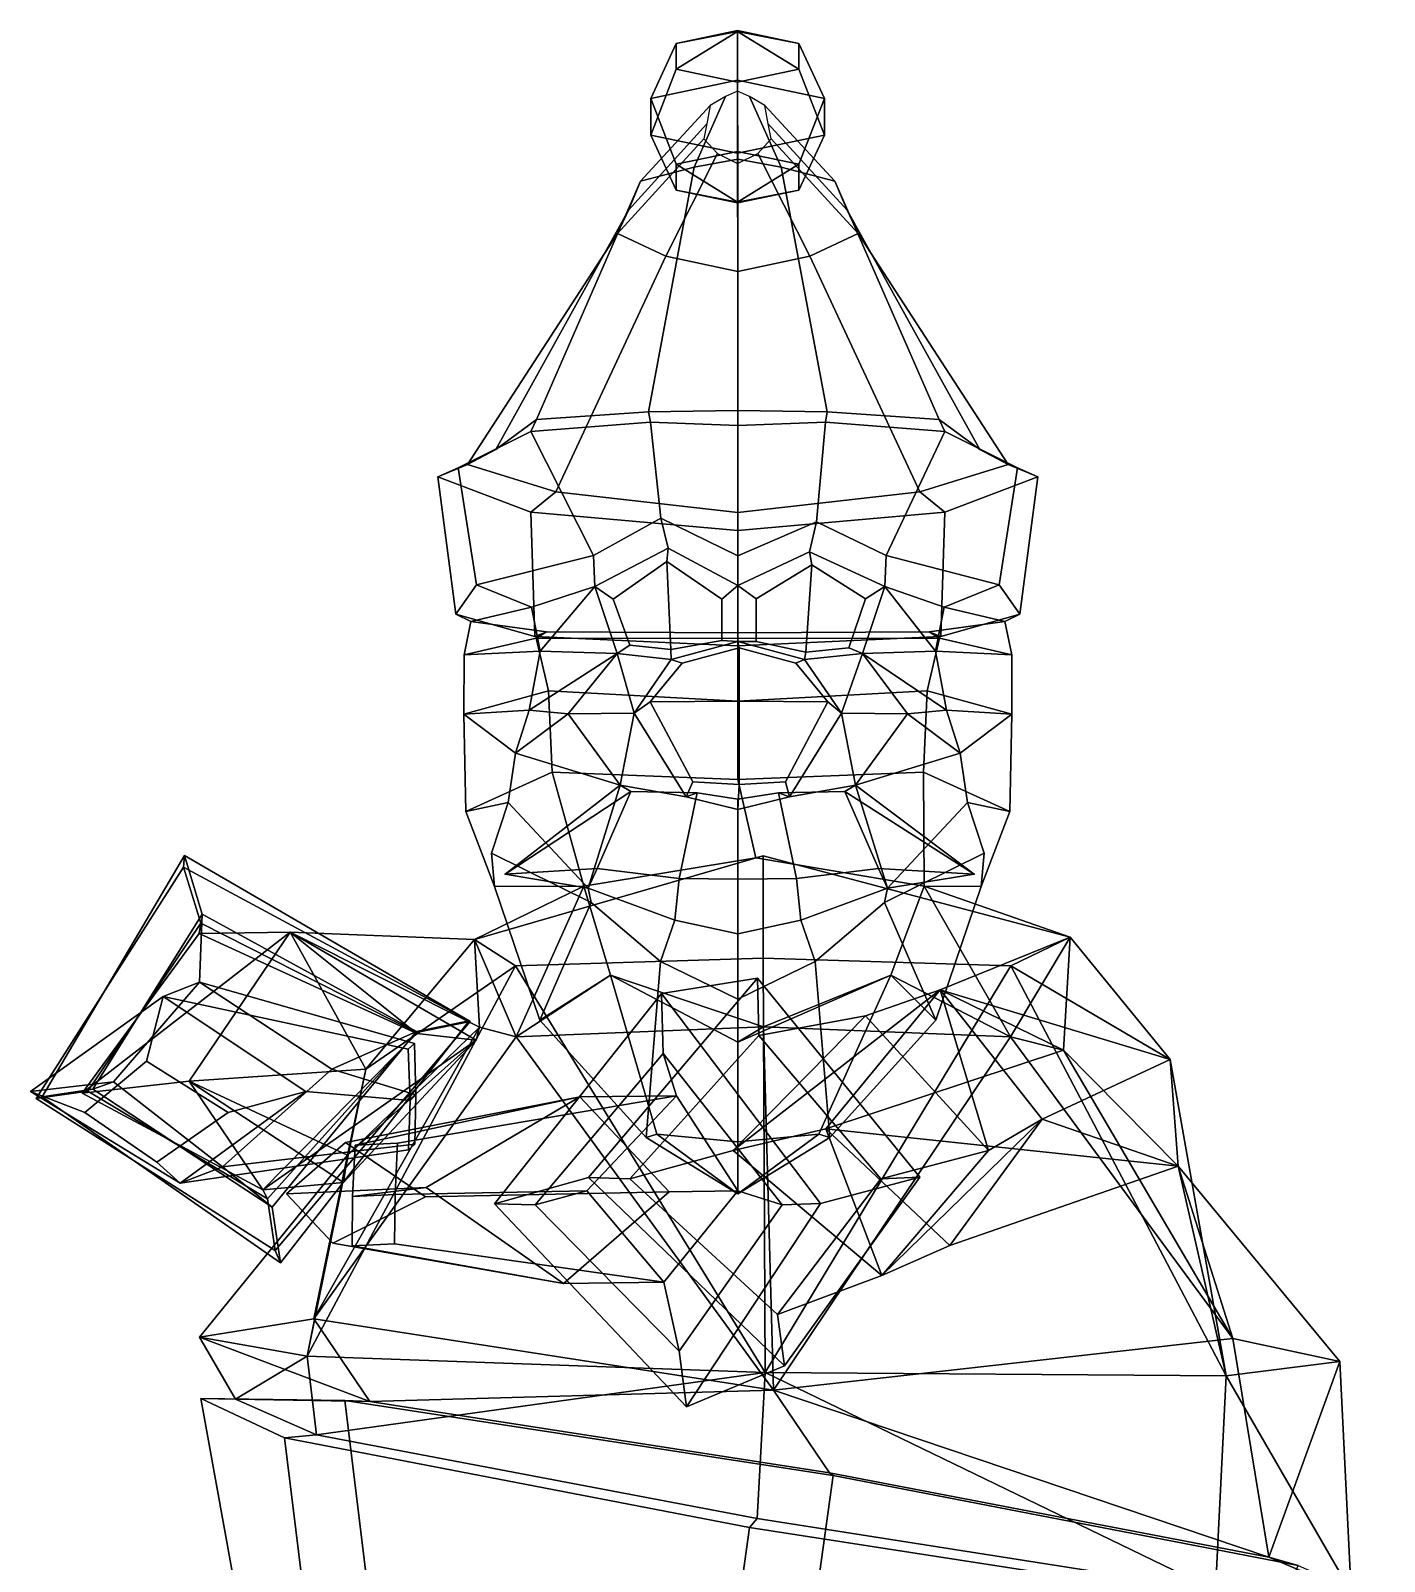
# Model space of a CAD drawing. Extents: x -164 to 136, y -162 to 356.
# Drawn here: x -164.3 to 135.9, y 16.4 to 355.7 of the extents above; entities that cross this region are included whole.
import ezdxf

# ---------------------------------------------------------------- set-up
doc = ezdxf.new("R2010")
doc.units = 0

msp = doc.modelspace()

# ---------------------------------------------------------------- linework, layer by layer
for p in [(-59.083229, 168.673767, 74.285034), (44.92334, 168.673767, 74.285034)]:
    msp.add_point(p)
for points in [[(-21.162395, 352.838165, -32.121567), (-7.553504, 355.697632, -39.016426), (-7.553502, 344.682648, -50.2789), (-26.799402, 340.638794, -40.528164)], [(-7.55351, 344.259827, -11.437147), (-7.553507, 355.522491, -22.927618), (-21.162399, 347.119293, -18.331955)], [(-21.162399, 347.119293, -18.331955), (-7.553507, 355.522491, -22.927618), (-21.162395, 352.838165, -32.121567)], [(-7.553507, 355.522491, -22.927618), (-7.553504, 355.697632, -39.016426), (-21.162395, 352.838165, -32.121567)], [(-7.55351, 344.259827, -11.437147), (6.055414, 347.119293, -18.331951), (-7.553507, 355.522491, -22.927618)], [(-7.553507, 355.522491, -22.927618), (6.055418, 352.838165, -32.121563), (-7.553504, 355.697632, -39.016426)], [(6.055414, 347.119293, -18.331951), (6.055418, 352.838165, -32.121563), (-7.553507, 355.522491, -22.927618)], [(6.055418, 352.838165, -32.121563), (11.69239, 340.638763, -40.52816), (-7.553502, 344.682648, -50.2789), (-7.553504, 355.697632, -39.016426)], [(-26.799406, 332.551025, -21.026634), (-21.162399, 347.119293, -18.331955), (-21.162395, 352.838165, -32.121567), (-26.799402, 340.638794, -40.528164)], [(11.692386, 332.550995, -21.02663), (11.69239, 340.638763, -40.52816), (6.055418, 352.838165, -32.121563), (6.055414, 347.119293, -18.331951)], [(-7.553511, 328.507141, -11.275924), (-7.55351, 344.259827, -11.437147), (-21.162399, 347.119293, -18.331955), (-26.799406, 332.551025, -21.026634)], [(-7.553511, 328.507141, -11.275924), (11.692386, 332.550995, -21.02663), (6.055414, 347.119293, -18.331951), (-7.55351, 344.259827, -11.437147)], [(-21.162394, 326.070465, -43.22279), (-26.799402, 340.638794, -40.528164), (-7.553502, 344.682648, -50.2789), (-7.553502, 328.929932, -50.117649)], [(6.055417, 326.070465, -43.222786), (-7.553502, 328.929932, -50.117649), (-7.553502, 344.682648, -50.2789), (11.69239, 340.638763, -40.52816)], [(-10.258918, 341.106903, -18.958925), (-13.599418, 339.111542, -19.799065), (-29.068531, 322.292664, 32.919582), (-17.138172, 325.396637, 38.046909)], [(-26.799406, 332.551025, -21.026634), (-26.799402, 340.638794, -40.528164), (-21.162394, 326.070465, -43.22279), (-21.162397, 320.351593, -29.433178)], [(-7.563495, 342.271362, -18.46862), (-10.258918, 341.106903, -18.958925), (-17.138172, 325.396637, 38.046909), (-7.511665, 327.208099, 41.039211)], [(-7.563495, 342.271362, -18.46862), (-7.511665, 327.208099, 41.039211), (2.114842, 325.396637, 38.046909), (-4.868073, 341.106903, -18.958925)], [(-4.868073, 341.106903, -18.958925), (2.114842, 325.396637, 38.046909), (14.045201, 322.292664, 32.919586), (-1.527573, 339.111542, -19.799063)], [(11.692386, 332.550995, -21.02663), (6.055414, 320.351593, -29.433172), (6.055417, 326.070465, -43.222786), (11.69239, 340.638763, -40.52816)], [(-13.599418, 339.111542, -19.799065), (-14.349434, 335.001801, -21.529446), (-31.747158, 315.899475, 22.358999), (-29.068531, 322.292664, 32.919582)], [(-1.527573, 339.111542, -19.799063), (14.045201, 322.292664, 32.919586), (16.723825, 315.899475, 22.359003), (-0.777559, 335.001801, -21.529444)], [(-14.349434, 335.001801, -21.529446), (-15.036095, 331.686707, -22.925247), (-34.199516, 310.742462, 13.840384), (-31.747158, 315.899475, 22.358999)], [(-7.553511, 328.507141, -11.275924), (-26.799406, 332.551025, -21.026634), (-21.162397, 320.351593, -29.433178), (-7.553508, 317.492126, -22.53837)], [(-7.553511, 328.507141, -11.275924), (-7.553508, 317.492126, -22.53837), (6.055414, 320.351593, -29.433172), (11.692386, 332.550995, -21.02663)], [(-0.777559, 335.001801, -21.529444), (16.723825, 315.899475, 22.359003), (19.176188, 310.742462, 13.840386), (-0.090897, 331.686707, -22.925243)], [(-15.036095, 331.686707, -22.925247), (-12.03515, 328.446106, -24.289652), (-23.481855, 305.701355, 5.513245), (-34.199516, 310.742462, 13.840384)], [(-0.090897, 331.686707, -22.925243), (19.176188, 310.742462, 13.840386), (8.458519, 305.701355, 5.513247), (-3.091845, 328.446106, -24.289652)], [(-7.483667, 271.490662, 83.687569), (-7.511665, 327.208099, 41.039211), (-17.138172, 325.396637, 38.046909), (-27.271931, 271.159424, 76.259888)], [(-12.03515, 328.446106, -24.289652), (-7.563498, 326.262939, -25.208868), (-7.511668, 302.305206, -0.096683), (-23.481855, 305.701355, 5.513245)], [(-21.162397, 320.351593, -29.433178), (-21.162394, 326.070465, -43.22279), (-7.553514, 317.667236, -38.627125)], [(-7.553514, 317.667236, -38.627125), (-21.162394, 326.070465, -43.22279), (-7.553502, 328.929932, -50.117649)], [(-3.091845, 328.446106, -24.289652), (8.458519, 305.701355, 5.513247), (-7.511668, 302.305206, -0.096683), (-7.563498, 326.262939, -25.208868)], [(-7.553514, 317.667236, -38.627125), (-7.553502, 328.929932, -50.117649), (6.055417, 326.070465, -43.222786)], [(6.055414, 320.351593, -29.433172), (-7.553514, 317.667236, -38.627125), (6.055417, 326.070465, -43.222786)], [(-7.483667, 271.490662, 83.687569), (12.304593, 271.159424, 76.259888), (2.114842, 325.396637, 38.046909), (-7.511665, 327.208099, 41.039211)], [(-52.132236, 269.515991, 63.394642), (-27.271931, 271.159424, 76.259888), (-17.138172, 325.396637, 38.046909), (-29.068531, 322.292664, 32.919582)], [(37.164906, 269.515991, 63.394642), (14.045201, 322.292664, 32.919586), (2.114842, 325.396637, 38.046909), (12.304593, 271.159424, 76.259888)], [(-61.172768, 262.818481, 35.947456), (-52.132236, 269.515991, 63.394642), (-29.068531, 322.292664, 32.919582), (-31.747158, 315.899475, 22.358999)], [(-7.553508, 317.492126, -22.53837), (-21.162397, 320.351593, -29.433178), (-7.553514, 317.667236, -38.627125)], [(-7.553508, 317.492126, -22.53837), (-7.553514, 317.667236, -38.627125), (6.055414, 320.351593, -29.433172)], [(46.205437, 262.818481, 35.947456), (16.723825, 315.899475, 22.359003), (14.045201, 322.292664, 32.919586), (37.164906, 269.515991, 63.394642)], [(-67.442703, 259.504028, 12.979259), (-61.172768, 262.818481, 35.947456), (-31.747158, 315.899475, 22.358999), (-34.199516, 310.742462, 13.840384)], [(52.475376, 259.504028, 12.979259), (19.176188, 310.742462, 13.840386), (16.723825, 315.899475, 22.359003), (46.205437, 262.818481, 35.947456)], [(-47.854794, 253.424927, -7.759724), (-67.442703, 259.504028, 12.979259), (-34.199516, 310.742462, 13.840384), (-23.481855, 305.701355, 5.513245)], [(32.887455, 253.424927, -7.759724), (8.458519, 305.701355, 5.513247), (19.176188, 310.742462, 13.840386), (52.475376, 259.504028, 12.979259)], [(-7.483667, 248.859589, -26.72814), (-47.854794, 253.424927, -7.759724), (-23.481855, 305.701355, 5.513245), (-7.511668, 302.305206, -0.096683)], [(-7.483667, 248.859589, -26.72814), (-7.511668, 302.305206, -0.096683), (8.458519, 305.701355, 5.513247), (32.887455, 253.424927, -7.759724)], [(-7.483667, 268.153778, 87.280724), (-7.483667, 271.490662, 83.687569), (-27.271931, 271.159424, 76.259888), (-26.883266, 268.901947, 81.165222)], [(-7.483667, 268.153778, 87.280724), (11.915929, 268.901947, 81.165222), (12.304593, 271.159424, 76.259888), (-7.483667, 271.490662, 83.687569)], [(-53.374588, 266.836853, 68.006287), (-52.132236, 269.515991, 63.394642), (-61.172768, 262.818481, 35.947456), (-69.471443, 258.762146, 37.357407)], [(-26.883266, 268.901947, 81.165222), (-27.271931, 271.159424, 76.259888), (-52.132236, 269.515991, 63.394642), (-53.374588, 266.836853, 68.006287)], [(-24.52644, 247.625, 85.373238), (-26.883266, 268.901947, 81.165222), (-53.374588, 266.836853, 68.006287), (-39.467175, 239.379211, 74.258797)], [(-7.483667, 239.296051, 89.597252), (-7.483667, 268.153778, 87.280724), (-26.883266, 268.901947, 81.165222), (-24.52644, 247.625, 85.373238)], [(-7.483667, 239.296051, 89.597252), (9.962828, 246.820618, 85.443611), (11.915929, 268.901947, 81.165222), (-7.483667, 268.153778, 87.280724)], [(9.962828, 246.820618, 85.443611), (25.37188, 239.379211, 74.258804), (38.407257, 266.836823, 68.006287), (11.915929, 268.901947, 81.165222)], [(11.915929, 268.901947, 81.165222), (38.407257, 266.836823, 68.006287), (37.164906, 269.515991, 63.394642), (12.304593, 271.159424, 76.259888)], [(38.407257, 266.836823, 68.006287), (54.504112, 258.762146, 37.357407), (46.205437, 262.818481, 35.947456), (37.164906, 269.515991, 63.394642)], [(-39.467175, 239.379211, 74.258797), (-53.374588, 266.836853, 68.006287), (-69.471443, 258.762146, 37.357407), (-65.424377, 232.807312, 55.69875)], [(25.37188, 239.379211, 74.258804), (50.457054, 232.807312, 55.69875), (54.504112, 258.762146, 37.357407), (38.407257, 266.836823, 68.006287)], [(-69.471443, 258.762146, 37.357407), (-61.172768, 262.818481, 35.947456), (-67.442703, 259.504028, 12.979259), (-73.997131, 256.75116, 11.555657)], [(54.504112, 258.762146, 37.357407), (59.029804, 256.75116, 11.555657), (52.475376, 259.504028, 12.979259), (46.205437, 262.818481, 35.947456)], [(-73.997131, 256.75116, 11.555657), (-67.442703, 259.504028, 12.979259), (-47.854794, 253.424927, -7.759724), (-53.383511, 248.973755, -11.193548)], [(-65.424377, 232.807312, 55.69875), (-69.471443, 258.762146, 37.357407), (-73.997131, 256.75116, 11.555657), (-69.997795, 226.36795, 18.396944)], [(59.029804, 256.75116, 11.555657), (38.416176, 248.973755, -11.193548), (32.887455, 253.424927, -7.759724), (52.475376, 259.504028, 12.979259)], [(50.457054, 232.807312, 55.69875), (55.030468, 226.36795, 18.396944), (59.029804, 256.75116, 11.555657), (54.504112, 258.762146, 37.357407)], [(-69.997795, 226.36795, 18.396944), (-73.997131, 256.75116, 11.555657), (-53.383511, 248.973755, -11.193548), (-52.488182, 221.360718, -7.416919)], [(55.030468, 226.36795, 18.396944), (37.520851, 221.360718, -7.416919), (38.416176, 248.973755, -11.193548), (59.029804, 256.75116, 11.555657)], [(-53.383511, 248.973755, -11.193548), (-47.854794, 253.424927, -7.759724), (-7.483667, 248.859589, -26.72814), (-7.483667, 244.860931, -30.947668)], [(38.416176, 248.973755, -11.193548), (-7.483667, 244.860931, -30.947668), (-7.483667, 248.859589, -26.72814), (32.887455, 253.424927, -7.759724)], [(-52.488182, 221.360718, -7.416919), (-53.383511, 248.973755, -11.193548), (-7.483667, 244.860931, -30.947668), (-7.483667, 219.352692, -27.084856)], [(37.520851, 221.360718, -7.416919), (-7.483667, 219.352692, -27.084856), (-7.483667, 244.860931, -30.947668), (38.416176, 248.973755, -11.193548)], [(-24.52644, 247.625, 85.373238), (-39.467175, 239.379211, 74.258797), (-39.174465, 232.445862, 72.758804), (-22.957748, 240.978851, 84.722404)], [(-7.483667, 239.296051, 89.597252), (-24.52644, 247.625, 85.373238), (-22.957748, 240.978851, 84.722404), (-7.483667, 232.687714, 86.87355)], [(-7.483667, 239.296051, 89.597252), (-7.483667, 232.687714, 86.87355), (8.394134, 240.171997, 84.736481), (9.962828, 246.820618, 85.443611)], [(9.962828, 246.820618, 85.443611), (8.394134, 240.171997, 84.736481), (25.079166, 232.445862, 72.758804), (25.37188, 239.379211, 74.258804)], [(-23.216597, 238.006287, 82.259598), (-22.957748, 240.978851, 84.722404), (-39.174465, 232.445862, 72.758804), (-35.153728, 229.637573, 72.444023)], [(-23.216597, 238.006287, 82.259598), (-11.068722, 229.634399, 83.885628), (-7.483667, 232.687714, 86.87355), (-22.957748, 240.978851, 84.722404)], [(-53.258842, 227.869293, 56.119244), (-39.174465, 232.445862, 72.758804), (-39.467175, 239.379211, 74.258797), (-65.424377, 232.807312, 55.69875)], [(-22.31724, 218.513184, 80.430069), (-23.216597, 238.006287, 82.259598), (-35.153728, 229.637573, 72.444023), (-31.406727, 219.447754, 75.337845)], [(-11.068722, 229.634399, 83.885628), (-23.216597, 238.006287, 82.259598), (-22.31724, 218.513184, 80.430069), (-11.068722, 220.517151, 84.729828)], [(8.901007, 237.311157, 82.058548), (8.394134, 240.171997, 84.736481), (-7.483667, 232.687714, 86.87355), (-3.445475, 229.753662, 84.065941)], [(8.901007, 237.311157, 82.058548), (20.820351, 229.75708, 69.940529), (25.079166, 232.445862, 72.758804), (8.394134, 240.171997, 84.736481)], [(38.291508, 227.869293, 56.119244), (50.457054, 232.807312, 55.69875), (25.37188, 239.379211, 74.258804), (25.079166, 232.445862, 72.758804)], [(-3.445475, 229.753662, 84.065941), (-3.445475, 220.249054, 85.108185), (7.583992, 217.900818, 79.799858), (8.901007, 237.311157, 82.058548)], [(7.583992, 217.900818, 79.799858), (17.146317, 218.896851, 73.513138), (20.820351, 229.75708, 69.940529), (8.901007, 237.311157, 82.058548)], [(-65.424377, 232.807312, 55.69875), (-69.997795, 226.36795, 18.396944), (-66.692253, 224.704834, 19.202988), (-53.258842, 227.869293, 56.119244)], [(-51.286091, 218.167664, 56.4459), (-39.174465, 232.445862, 72.758804), (-53.258842, 227.869293, 56.119244)], [(-34.244198, 217.607056, 76.339188), (-39.174465, 232.445862, 72.758804), (-51.286091, 218.167664, 56.4459)], [(-31.406727, 219.447754, 75.337845), (-35.153728, 229.637573, 72.444023), (-39.174465, 232.445862, 72.758804), (-34.244198, 217.607056, 76.339188)], [(-11.068722, 220.517151, 84.729828), (-7.483667, 220.269714, 87.934227), (-7.483667, 232.687714, 86.87355), (-11.068722, 229.634399, 83.885628)], [(-3.445475, 220.249054, 85.108185), (-3.445475, 229.753662, 84.065941), (-7.483667, 232.687714, 86.87355), (-7.483667, 220.269714, 87.934227)], [(17.146317, 218.896851, 73.513138), (20.148901, 217.607056, 76.339188), (25.079166, 232.445862, 72.758804), (20.820351, 229.75708, 69.940529)], [(20.148901, 217.607056, 76.339188), (36.318752, 218.167664, 56.4459), (25.079166, 232.445862, 72.758804)], [(36.318752, 218.167664, 56.4459), (38.291508, 227.869293, 56.119244), (25.079166, 232.445862, 72.758804)], [(50.457054, 232.807312, 55.69875), (38.291508, 227.869293, 56.119244), (51.72493, 224.704834, 19.202988), (55.030468, 226.36795, 18.396944)], [(-53.258842, 227.869293, 56.119244), (-66.692253, 224.704834, 19.202988), (-68.196663, 217.351501, 20.25206), (-51.286091, 218.167664, 56.4459)], [(38.291508, 227.869293, 56.119244), (36.318752, 218.167664, 56.4459), (53.229332, 217.351501, 20.25206), (51.72493, 224.704834, 19.202988)], [(-69.997795, 226.36795, 18.396944), (-52.488182, 221.360718, -7.416919), (-49.902054, 222.409546, -7.110022), (-66.692253, 224.704834, 19.202988)], [(-68.196663, 217.351501, 20.25206), (-66.692253, 224.704834, 19.202988), (-49.902054, 222.409546, -7.110022), (-52.214417, 221.030884, -9.537581)], [(55.030468, 226.36795, 18.396944), (51.72493, 224.704834, 19.202988), (34.934723, 222.409546, -7.110022), (37.520851, 221.360718, -7.416919)], [(53.229332, 217.351501, 20.25206), (37.247078, 221.030884, -9.537581), (34.934723, 222.409546, -7.110022), (51.72493, 224.704834, 19.202988)], [(-68.218445, 204.157593, 22.430992), (-68.196663, 217.351501, 20.25206), (-52.214417, 221.030884, -9.537581), (-49.469639, 209.333832, -11.021311)], [(-52.488182, 221.360718, -7.416919), (-7.483667, 219.352692, -27.084856), (-7.483667, 222.183014, -24.269426), (-49.902054, 222.409546, -7.110022)], [(-52.214417, 221.030884, -9.537581), (-49.902054, 222.409546, -7.110022), (-7.483667, 222.183014, -24.269426), (-7.483666, 220.956726, -24.615221)], [(-49.469639, 209.333832, -11.021311), (-52.214417, 221.030884, -9.537581), (-7.483666, 220.956726, -24.615221), (-7.483664, 207.080505, -23.155905)], [(37.520851, 221.360718, -7.416919), (34.934723, 222.409546, -7.110022), (-7.483667, 222.183014, -24.269426), (-7.483667, 219.352692, -27.084856)], [(37.247078, 221.030884, -9.537581), (-7.483666, 220.956726, -24.615221), (-7.483667, 222.183014, -24.269426), (34.934723, 222.409546, -7.110022)], [(34.502304, 209.333832, -11.021311), (-7.483664, 207.080505, -23.155905), (-7.483666, 220.956726, -24.615221), (37.247078, 221.030884, -9.537581)], [(53.251118, 204.157593, 22.430992), (34.502304, 209.333832, -11.021311), (37.247078, 221.030884, -9.537581), (53.229332, 217.351501, 20.25206)], [(-51.286091, 218.167664, 56.4459), (-68.196663, 217.351501, 20.25206), (-68.218445, 204.157593, 22.430992), (-53.727859, 205.068481, 56.294724)], [(-53.727859, 205.068481, 56.294724), (-34.244198, 217.607056, 76.339188), (-51.286091, 218.167664, 56.4459)], [(-45.073883, 204.25177, 79.515739), (-34.244198, 217.607056, 76.339188), (-53.727859, 205.068481, 56.294724)], [(-45.073883, 204.25177, 79.515739), (-30.442123, 204.40509, 82.550171), (-34.244198, 217.607056, 76.339188)], [(-22.31724, 218.513184, 80.430069), (-31.406727, 219.447754, 75.337845), (-34.244198, 217.607056, 76.339188), (-22.284348, 216.326141, 82.6259)], [(-30.442123, 204.40509, 82.550171), (-22.284348, 216.326141, 82.6259), (-34.244198, 217.607056, 76.339188)], [(-7.225285, 207.066467, 106.456078), (-7.225285, 218.883362, 102.32605), (-19.84816, 215.449097, 98.809532), (-26.924488, 206.884766, 100.006866)], [(-22.31724, 218.513184, 80.430069), (-22.284348, 216.326141, 82.6259), (-7.483667, 220.269714, 87.934227), (-11.068722, 220.517151, 84.729828)], [(-7.225285, 218.883362, 102.32605), (-7.483667, 220.269714, 87.934227), (-22.284348, 216.326141, 82.6259), (-19.84816, 215.449097, 98.809532)], [(-7.225285, 218.883362, 102.32605), (5.397587, 215.449097, 98.809532), (7.317011, 216.326141, 82.6259), (-7.483667, 220.269714, 87.934227)], [(7.583992, 217.900818, 79.799858), (-3.445475, 220.249054, 85.108185), (-7.483667, 220.269714, 87.934227), (7.317011, 216.326141, 82.6259)], [(-7.225285, 207.066467, 106.456078), (12.473916, 206.884766, 100.006866), (5.397587, 215.449097, 98.809532), (-7.225285, 218.883362, 102.32605)], [(7.583992, 217.900818, 79.799858), (7.317011, 216.326141, 82.6259), (20.148901, 217.607056, 76.339188), (17.146317, 218.896851, 73.513138)], [(15.47479, 204.40509, 82.550171), (20.148901, 217.607056, 76.339188), (7.317011, 216.326141, 82.6259)], [(30.106548, 204.25177, 79.515739), (20.148901, 217.607056, 76.339188), (15.47479, 204.40509, 82.550171)], [(38.760529, 205.068481, 56.294724), (36.318752, 218.167664, 56.4459), (20.148901, 217.607056, 76.339188)], [(30.106548, 204.25177, 79.515739), (38.760529, 205.068481, 56.294724), (20.148901, 217.607056, 76.339188)], [(36.318752, 218.167664, 56.4459), (38.760529, 205.068481, 56.294724), (53.251118, 204.157593, 22.430992), (53.229332, 217.351501, 20.25206)], [(-26.924488, 206.884766, 100.006866), (-19.84816, 215.449097, 98.809532), (-22.284348, 216.326141, 82.6259), (-30.442123, 204.40509, 82.550171)], [(12.473916, 206.884766, 100.006866), (15.47479, 204.40509, 82.550171), (7.317011, 216.326141, 82.6259), (5.397587, 215.449097, 98.809532)], [(-67.782089, 182.603333, 23.793678), (-68.218445, 204.157593, 22.430992), (-49.469639, 209.333832, -11.021311), (-48.676922, 191.346161, -8.110464)], [(-48.676922, 191.346161, -8.110464), (-49.469639, 209.333832, -11.021311), (-7.483664, 207.080505, -23.155905), (-7.483664, 189.720459, -18.724745)], [(-7.225285, 188.615295, 100.401199), (-7.225285, 207.066467, 106.456078), (-26.924488, 206.884766, 100.006866), (-17.50016, 189.13678, 95.171173)], [(33.709587, 191.346161, -8.110465), (-7.483664, 189.720459, -18.724745), (-7.483664, 207.080505, -23.155905), (34.502304, 209.333832, -11.021311)], [(-7.225285, 188.615295, 100.401199), (3.04959, 189.13678, 95.171173), (12.473916, 206.884766, 100.006866), (-7.225285, 207.066467, 106.456078)], [(52.814766, 182.603333, 23.793678), (33.709587, 191.346161, -8.110465), (34.502304, 209.333832, -11.021311), (53.251118, 204.157593, 22.430992)], [(-53.727859, 205.068481, 56.294724), (-68.218445, 204.157593, 22.430992), (-56.793934, 195.545105, 55.737946)], [(-58.399677, 184.615234, 55.916649), (-56.793934, 195.545105, 55.737946), (-68.218445, 204.157593, 22.430992), (-67.782089, 182.603333, 23.793678)], [(-56.793934, 195.545105, 55.737946), (-45.073883, 204.25177, 79.515739), (-53.727859, 205.068481, 56.294724)], [(-33.577263, 188.438416, 76.398308), (-45.073883, 204.25177, 79.515739), (-56.793934, 195.545105, 55.737946)], [(-33.577263, 188.438416, 76.398308), (-30.442123, 204.40509, 82.550171), (-45.073883, 204.25177, 79.515739)], [(-18.950129, 185.818054, 82.301445), (-30.442123, 204.40509, 82.550171), (-33.577263, 188.438416, 76.398308)], [(-17.50016, 189.13678, 95.171173), (-26.924488, 206.884766, 100.006866), (-30.442123, 204.40509, 82.550171), (-18.950129, 185.818054, 82.301445)], [(3.04959, 189.13678, 95.171173), (3.982793, 185.818054, 82.301445), (15.47479, 204.40509, 82.550171), (12.473916, 206.884766, 100.006866)], [(3.982793, 185.818054, 82.301445), (18.609928, 188.438416, 76.398308), (15.47479, 204.40509, 82.550171)], [(18.609928, 188.438416, 76.398308), (30.106548, 204.25177, 79.515739), (15.47479, 204.40509, 82.550171)], [(18.609928, 188.438416, 76.398308), (41.826603, 195.545105, 55.737946), (30.106548, 204.25177, 79.515739)], [(41.826603, 195.545105, 55.737946), (38.760529, 205.068481, 56.294724), (30.106548, 204.25177, 79.515739)], [(38.760529, 205.068481, 56.294724), (41.826603, 195.545105, 55.737946), (53.251118, 204.157593, 22.430992)], [(43.432346, 184.615234, 55.916649), (52.814766, 182.603333, 23.793678), (53.251118, 204.157593, 22.430992), (41.826603, 195.545105, 55.737946)], [(-58.399677, 184.615234, 55.916649), (-40.685272, 165.612457, 82.707657), (-33.577263, 188.438416, 76.398308), (-56.793934, 195.545105, 55.737946)], [(43.432346, 184.615234, 55.916649), (41.826603, 195.545105, 55.737946), (18.609928, 188.438416, 76.398308), (25.717936, 165.612457, 82.707657)], [(-61.453552, 165.991669, 27.902792), (-67.782089, 182.603333, 23.793678), (-48.676922, 191.346161, -8.110464), (-41.644539, 166.07666, 22.64661)], [(-41.644539, 166.07666, 22.64661), (-48.676922, 191.346161, -8.110464), (-7.483664, 189.720459, -18.724745), (-3.473396, 172.290253, 1.651335)], [(33.839527, 166.07666, 22.646608), (-3.473396, 172.290253, 1.651335), (-7.483664, 189.720459, -18.724745), (33.709587, 191.346161, -8.110465)], [(46.486217, 165.991669, 27.90279), (33.839527, 166.07666, 22.646608), (33.709587, 191.346161, -8.110465), (52.814766, 182.603333, 23.793678)], [(-31.211073, 187.017761, 90.398529), (-33.577263, 188.438416, 76.398308), (-59.083229, 168.673767, 74.285034)], [(-59.083229, 168.673767, 74.285034), (-33.577263, 188.438416, 76.398308), (-40.685272, 165.612457, 82.707657)], [(-38.688274, 169.969055, 92.792542), (-31.211073, 187.017761, 90.398529), (-59.083229, 168.673767, 74.285034)], [(-16.513702, 186.755493, 90.51564), (-31.211073, 187.017761, 90.398529), (-38.688274, 169.969055, 92.792542), (-20.474655, 167.77774, 101.460106)], [(-31.211073, 187.017761, 90.398529), (-16.513702, 186.755493, 90.51564), (-18.950129, 185.818054, 82.301445), (-33.577263, 188.438416, 76.398308)], [(-20.474655, 167.77774, 101.460106), (-7.483667, 167.57428, 102.143814), (-7.483667, 185.341492, 93.264206), (-16.513702, 186.755493, 90.51564)], [(-7.225285, 188.615295, 100.401199), (-17.50016, 189.13678, 95.171173), (-18.950129, 185.818054, 82.301445), (-7.483667, 183.030701, 88.220932)], [(-7.483667, 185.341492, 93.264206), (-7.483667, 183.030701, 88.220932), (-18.950129, 185.818054, 82.301445), (-16.513702, 186.755493, 90.51564)], [(-7.225285, 188.615295, 100.401199), (-7.483667, 183.030701, 88.220932), (3.982793, 185.818054, 82.301445), (3.04959, 189.13678, 95.171173)], [(5.507319, 167.77774, 101.460106), (1.546368, 186.755493, 90.51564), (-7.483667, 185.341492, 93.264206), (-7.483667, 167.57428, 102.143814)], [(-7.483667, 185.341492, 93.264206), (1.546368, 186.755493, 90.51564), (3.982793, 185.818054, 82.301445), (-7.483667, 183.030701, 88.220932)], [(16.243738, 187.017761, 90.398529), (18.609928, 188.438416, 76.398308), (3.982793, 185.818054, 82.301445), (1.546368, 186.755493, 90.51564)], [(1.546368, 186.755493, 90.51564), (5.507319, 167.77774, 101.460106), (23.72094, 169.969055, 92.792542), (16.243738, 187.017761, 90.398529)], [(16.243738, 187.017761, 90.398529), (44.92334, 168.673767, 74.285034), (18.609928, 188.438416, 76.398308)], [(23.72094, 169.969055, 92.792542), (44.92334, 168.673767, 74.285034), (16.243738, 187.017761, 90.398529)], [(44.92334, 168.673767, 74.285034), (25.717936, 165.612457, 82.707657), (18.609928, 188.438416, 76.398308)], [(-61.453552, 165.991669, 27.902792), (-62.122902, 173.357147, 59.086929), (-58.399677, 184.615234, 55.916649), (-67.782089, 182.603333, 23.793678)], [(-58.399677, 184.615234, 55.916649), (-62.122902, 173.357147, 59.086929), (-40.002102, 162.390717, 73.696472), (-40.685272, 165.612457, 82.707657)], [(43.432346, 184.615234, 55.916649), (25.717936, 165.612457, 82.707657), (25.034765, 162.390717, 73.696472), (47.155575, 173.357147, 59.086929)], [(46.486217, 165.991669, 27.90279), (52.814766, 182.603333, 23.793678), (43.432346, 184.615234, 55.916649), (47.155575, 173.357147, 59.086929)], [(-40.002102, 162.390717, 73.696472), (-62.122902, 173.357147, 59.086929), (-61.453552, 165.991669, 27.902792), (-51.375484, 136.344208, 43.897217)], [(25.034765, 162.390717, 73.696472), (36.40815, 136.344208, 43.897217), (46.486217, 165.991669, 27.90279), (47.155575, 173.357147, 59.086929)], [(-161.772186, 119.362885, 212.716599), (-130.177567, 172.858643, 210.634598), (-130.406006, 170.25061, 178.345139), (-163.084961, 118.946808, 179.624008)], [(-163.084961, 118.946808, 179.624008), (-130.406006, 170.25061, 178.345139), (-126.591774, 157.821472, 178.446564), (-151.648041, 120.637329, 179.397842)], [(-161.772186, 119.362885, 212.716599), (-150.511993, 121.06781, 212.493347), (-126.264893, 159.82135, 210.742569), (-130.177567, 172.858643, 210.634598)], [(-66.843651, 136.057922, 177.681305), (-130.406006, 170.25061, 178.345139), (-130.177567, 172.858643, 210.634598), (-67.078033, 136.198914, 210.805115)], [(-66.843651, 136.057922, 177.681305), (-78.737961, 133.600281, 177.926086), (-126.591774, 157.821472, 178.446564), (-130.406006, 170.25061, 178.345139)], [(-67.078033, 136.198914, 210.805115), (-130.177567, 172.858643, 210.634598), (-126.264893, 159.82135, 210.742569), (-78.774002, 133.822357, 211.045258)], [(-1.853932, 172.781433, 3.208788), (-1.857344, 150.107605, -47.825951), (-56.752666, 148.395569, -38.75956), (-65.886803, 154.25528, -3.737891)], [(-1.853932, 172.781433, 3.208788), (-65.886803, 154.25528, -3.737891), (-41.644539, 166.07666, 22.64661), (-3.473396, 172.290253, 1.651335)], [(-40.685272, 165.612457, 82.707657), (-38.688274, 169.969055, 92.792542), (-59.083229, 168.673767, 74.285034)], [(-20.474655, 167.77774, 101.460106), (-38.688274, 169.969055, 92.792542), (-40.685272, 165.612457, 82.707657), (-21.476282, 158.478699, 91.554482)], [(-3.473396, 172.290253, 1.651335), (33.839527, 166.07666, 22.646608), (66.230278, 154.730652, -4.74155), (-1.853932, 172.781433, 3.208788)], [(-1.853932, 172.781433, 3.208788), (66.230278, 154.730652, -4.74155), (53.064346, 148.395569, -38.759563), (-1.857344, 150.107605, -47.825951)], [(5.507319, 167.77774, 101.460106), (6.508946, 158.478699, 91.554482), (25.717936, 165.612457, 82.707657), (23.72094, 169.969055, 92.792542)], [(25.717936, 165.612457, 82.707657), (44.92334, 168.673767, 74.285034), (23.72094, 169.969055, 92.792542)], [(-7.483667, 167.57428, 102.143814), (-20.474655, 167.77774, 101.460106), (-21.476282, 158.478699, 91.554482), (-7.483667, 155.511902, 97.025848)], [(-7.483667, 167.57428, 102.143814), (-7.483667, 155.511902, 97.025848), (6.508946, 158.478699, 91.554482), (5.507319, 167.77774, 101.460106)], [(-65.886803, 154.25528, -3.737891), (-56.614574, 132.626465, 56.843227), (-41.644539, 166.07666, 22.64661)], [(-51.375484, 136.344208, 43.897217), (-61.453552, 165.991669, 27.902792), (-41.644539, 166.07666, 22.64661), (-35.747173, 146.281219, 47.370056)], [(-56.614574, 132.626465, 56.843227), (-35.747173, 146.281219, 47.370056), (-41.644539, 166.07666, 22.64661)], [(-24.658577, 149.327209, 93.602333), (-21.476282, 158.478699, 91.554482), (-40.685272, 165.612457, 82.707657), (-40.002102, 162.390717, 73.696472)], [(9.691239, 149.327209, 93.602333), (25.034765, 162.390717, 73.696472), (25.717936, 165.612457, 82.707657), (6.508946, 158.478699, 91.554482)], [(36.40815, 136.344208, 43.897217), (26.440285, 146.281219, 47.370056), (33.839527, 166.07666, 22.646608), (46.486217, 165.991669, 27.90279)], [(52.935226, 132.626465, 56.843224), (33.839527, 166.07666, 22.646608), (26.440285, 146.281219, 47.370056)], [(66.230278, 154.730652, -4.74155), (33.839527, 166.07666, 22.646608), (52.935226, 132.626465, 56.843224)], [(-145.915741, 122.652405, 208.14679), (-126.820854, 144.772888, 209.567627), (-126.264893, 159.82135, 210.742569), (-150.511993, 121.06781, 212.493347)], [(-97.523674, 125.500946, 211.254227), (-78.774002, 133.822357, 211.045258), (-126.264893, 159.82135, 210.742569), (-126.820854, 144.772888, 209.567627)], [(-27.843702, 110.342682, 75.649132), (-24.658577, 149.327209, 93.602333), (-40.002102, 162.390717, 73.696472), (-51.375484, 136.344208, 43.897217)], [(12.876367, 110.342682, 75.649132), (36.40815, 136.344208, 43.897217), (25.034765, 162.390717, 73.696472), (9.691239, 149.327209, 93.602333)], [(-151.648041, 120.637329, 179.397842), (-126.591774, 157.821472, 178.446564), (-126.957047, 155.586853, 142.361664), (-152.886978, 120.167786, 143.304428)], [(-126.957047, 155.586853, 142.361664), (-126.591774, 157.821472, 178.446564), (-78.737961, 133.600281, 177.926086), (-78.698631, 133.358032, 141.80687)], [(-7.483667, 140.98172, 99.968544), (-7.483667, 155.511902, 97.025848), (-21.476282, 158.478699, 91.554482), (-24.658577, 149.327209, 93.602333)], [(-7.483667, 140.98172, 99.968544), (9.691239, 149.327209, 93.602333), (6.508946, 158.478699, 91.554482), (-7.483667, 155.511902, 97.025848)], [(-152.886978, 120.167786, 143.304428), (-126.957047, 155.586853, 142.361664), (-106.769379, 155.871063, 92.181808)], [(-152.886978, 120.167786, 143.304428), (-106.769379, 155.871063, 92.181808), (-129.120316, 122.815918, 95.449982)], [(-89.993874, 125.494995, -25.05562), (-129.120316, 122.815918, 95.449982), (-106.769379, 155.871063, 92.181808)], [(-78.698631, 133.358032, 141.80687), (-106.769379, 155.871063, 92.181808), (-126.957047, 155.586853, 142.361664)], [(-64.73571, 134.759888, 35.926109), (-65.886803, 154.25528, -3.737891), (-106.769379, 155.871063, 92.181808)], [(-64.73571, 134.759888, 35.926109), (-106.769379, 155.871063, 92.181808), (-65.525597, 131.886108, 94.058426)], [(-89.993874, 125.494995, -25.05562), (-106.769379, 155.871063, 92.181808), (-65.886803, 154.25528, -3.737891)], [(-78.698631, 133.358032, 141.80687), (-65.525597, 131.886108, 94.058426), (-106.769379, 155.871063, 92.181808)], [(-89.993874, 125.494995, -25.05562), (-65.886803, 154.25528, -3.737891), (-56.752666, 148.395569, -38.75956)], [(-64.73571, 134.759888, 35.926109), (-56.614574, 132.626465, 56.843227), (-65.886803, 154.25528, -3.737891)], [(64.72467, 129.711853, 23.921301), (37.404606, 143.071686, 83.886513), (66.230278, 154.730652, -4.74155)], [(88.385399, 127.587738, -20.311438), (66.230278, 154.730652, -4.74155), (37.404606, 143.071686, 83.886513)], [(64.72467, 129.711853, 23.921301), (66.230278, 154.730652, -4.74155), (52.935226, 132.626465, 56.843224)], [(88.385399, 127.587738, -20.311438), (53.064346, 148.395569, -38.759563), (66.230278, 154.730652, -4.74155)], [(-1.420823, 58.204788, -104.718155), (-56.752666, 148.395569, -38.75956), (-1.857344, 150.107605, -47.825951)], [(-7.483667, 97.825516, 78.891068), (-7.483667, 140.98172, 99.968544), (-24.658577, 149.327209, 93.602333), (-27.843702, 110.342682, 75.649132)], [(-7.483667, 97.825516, 78.891068), (12.876367, 110.342682, 75.649132), (9.691239, 149.327209, 93.602333), (-7.483667, 140.98172, 99.968544)], [(-1.420823, 58.204788, -104.718155), (-1.857344, 150.107605, -47.825951), (53.064346, 148.395569, -38.759563)], [(-102.97039, 61.878891, -69.244354), (-56.752666, 148.395569, -38.75956), (-1.420823, 58.204788, -104.718155)], [(-102.97039, 61.878891, -69.244354), (-89.993874, 125.494995, -25.05562), (-56.752666, 148.395569, -38.75956)], [(-1.823221, 134.872314, 64.064369), (-35.747173, 146.281219, 47.370056), (-56.614574, 132.626465, 56.843227)], [(-27.843702, 110.342682, 75.649132), (-51.375484, 136.344208, 43.897217), (-35.747173, 146.281219, 47.370056), (-25.424757, 111.034973, 59.742447)], [(-25.424757, 111.034973, 59.742447), (-35.747173, 146.281219, 47.370056), (-7.483667, 131.4375, 33.799297), (-7.483667, 109.400818, 55.446373)], [(-7.483667, 131.4375, 33.799297), (-35.747173, 146.281219, 47.370056), (-1.823221, 134.872314, 64.064369)], [(10.457421, 111.034973, 59.742447), (-7.483667, 109.400818, 55.446373), (-7.483667, 131.4375, 33.799297), (26.440285, 146.281219, 47.370056)], [(-7.483667, 131.4375, 33.799297), (-1.823221, 134.872314, 64.064369), (26.440285, 146.281219, 47.370056)], [(-1.823221, 134.872314, 64.064369), (52.935226, 132.626465, 56.843224), (26.440285, 146.281219, 47.370056)], [(100.773407, 57.526855, -71.531898), (-1.420823, 58.204788, -104.718155), (53.064346, 148.395569, -38.759563)], [(12.876367, 110.342682, 75.649132), (10.457421, 111.034973, 59.742447), (26.440285, 146.281219, 47.370056), (36.40815, 136.344208, 43.897217)], [(100.773407, 57.526855, -71.531898), (53.064346, 148.395569, -38.759563), (88.385399, 127.587738, -20.311438)], [(-164.306442, 120.560913, 243.143799), (-134.932541, 141.599121, 246.889771), (-126.820854, 144.772888, 209.567627), (-145.915741, 122.652405, 208.14679)], [(-80.596436, 129.928345, 267.430176), (-79.200333, 131.175476, 254.62558), (-126.820854, 144.772888, 209.567627), (-134.932541, 141.599121, 246.889771)], [(-78.891411, 119.81662, 254.392929), (-97.523674, 125.500946, 211.254227), (-126.820854, 144.772888, 209.567627), (-79.200333, 131.175476, 254.62558)], [(-40.616005, 101.474182, 121.072945), (-61.460178, 95.664551, 146.153427), (-24.389767, 142.274414, 188.329529), (-3.115088, 145.627441, 164.130173)], [(-40.616005, 101.474182, 121.072945), (-3.115088, 145.627441, 164.130173), (-2.845815, 132.910706, 161.436707), (-31.44828, 101.145111, 129.036545)], [(10.864051, 95.693146, 209.58284), (32.889893, 101.50322, 185.538712), (-3.115088, 145.627441, 164.130173), (-24.389767, 142.274414, 188.329529)], [(-8.538651, 107.432526, 101.82856), (37.404606, 143.071686, 83.886513), (12.039234, 112.263123, 57.657497)], [(-8.538651, 107.432526, 101.82856), (20.839102, 137.335205, 134.479431), (37.404606, 143.071686, 83.886513)], [(32.889893, 101.50322, 185.538712), (24.238001, 101.167114, 177.874237), (-2.845815, 132.910706, 161.436707), (-3.115088, 145.627441, 164.130173)], [(64.72467, 129.711853, 23.921301), (12.039234, 112.263123, 57.657497), (37.404606, 143.071686, 83.886513)], [(48.123928, 107.454926, 151.522476), (37.404606, 143.071686, 83.886513), (20.839102, 137.335205, 134.479431)], [(88.385399, 127.587738, -20.311438), (37.404606, 143.071686, 83.886513), (60.019604, 114.42984, 100.363174)], [(48.123928, 107.454926, 151.522476), (60.019604, 114.42984, 100.363174), (37.404606, 143.071686, 83.886513)], [(-152.298233, 115.845825, 301.770874), (-138.600479, 127.233429, 314.350616), (-134.932541, 141.599121, 246.889771), (-164.306442, 120.560913, 243.143799)], [(-120.469193, 115.845825, 316.318176), (-103.313934, 120.560913, 264.506653), (-134.932541, 141.599121, 246.889771), (-138.600479, 127.233429, 314.350616)], [(-80.165771, 118.567719, 267.229065), (-80.596436, 129.928345, 267.430176), (-134.932541, 141.599121, 246.889771), (-103.313934, 120.560913, 264.506653)], [(-61.460178, 95.664551, 146.153427), (-52.455048, 95.379883, 153.984634), (-24.043798, 128.950684, 185.563507), (-24.389767, 142.274414, 188.329529)], [(10.864051, 95.693146, 209.58284), (-24.389767, 142.274414, 188.329529), (-24.043798, 128.950684, 185.563507), (2.336031, 95.40155, 202.037231)], [(-110.061005, 85.319427, 179.139725), (-111.76178, 96.754227, 179.014297), (-78.737961, 133.600281, 177.926086), (-66.843651, 136.057922, 177.681305)], [(-108.922195, 82.525955, 213.177277), (-67.078033, 136.198914, 210.805115), (-78.774002, 133.822357, 211.045258), (-110.774666, 94.874084, 213.042114)], [(-110.061005, 85.319427, 179.139725), (-66.843651, 136.057922, 177.681305), (-67.078033, 136.198914, 210.805115), (-108.922195, 82.525955, 213.177277)], [(20.839102, 137.335205, 134.479431), (-8.538651, 107.432526, 101.82856), (-31.44828, 101.145111, 129.036545), (-2.845815, 132.910706, 161.436707)], [(24.238001, 101.167114, 177.874237), (48.123928, 107.454926, 151.522476), (20.839102, 137.335205, 134.479431), (-2.845815, 132.910706, 161.436707)], [(-121.764961, 103.793274, 209.642319), (-110.774666, 94.874084, 213.042114), (-78.774002, 133.822357, 211.045258), (-97.523674, 125.500946, 211.254227)], [(-78.698631, 133.358032, 141.80687), (-78.737961, 133.600281, 177.926086), (-111.76178, 96.754227, 179.014297), (-112.809921, 98.750549, 142.883942)], [(-112.809921, 98.750549, 142.883942), (-65.525597, 131.886108, 94.058426), (-78.698631, 133.358032, 141.80687)], [(-101.497673, 70.117554, 84.915512), (-64.73571, 134.759888, 35.926109), (-94.019775, 106.389465, 12.432435)], [(-101.497673, 70.117554, 84.915512), (-56.614574, 132.626465, 56.843227), (-64.73571, 134.759888, 35.926109)], [(0.404866, 54.294022, 113.689606), (-56.614574, 132.626465, 56.843227), (-101.497673, 70.117554, 84.915512)], [(-94.019775, 106.389465, 12.432435), (-64.73571, 134.759888, 35.926109), (-65.525597, 131.886108, 94.058426)], [(0.404866, 54.294022, 113.689606), (-1.823221, 134.872314, 64.064369), (-56.614574, 132.626465, 56.843227)], [(0.404866, 54.294022, 113.689606), (52.935226, 132.626465, 56.843224), (-1.823221, 134.872314, 64.064369)], [(0.404866, 54.294022, 113.689606), (102.246132, 65.765533, 82.627968), (52.935226, 132.626465, 56.843224)], [(102.246132, 65.765533, 82.627968), (64.72467, 129.711853, 23.921301), (52.935226, 132.626465, 56.843224)], [(-112.809921, 98.750549, 142.883942), (-94.924568, 100.363037, 97.244751), (-65.525597, 131.886108, 94.058426)], [(-94.924568, 100.363037, 97.244751), (-94.019775, 106.389465, 12.432435), (-65.525597, 131.886108, 94.058426)], [(-80.165771, 118.567719, 267.229065), (-78.891411, 119.81662, 254.392929), (-79.200333, 131.175476, 254.62558), (-80.596436, 129.928345, 267.430176)], [(-40.994934, 98.54599, 165.67627), (-21.113699, 119.58197, 185.782761), (-24.043798, 128.950684, 185.563507), (-52.455048, 95.379883, 153.984634)], [(-7.460538, 98.54599, 201.167175), (2.336031, 95.40155, 202.037231), (-24.043798, 128.950684, 185.563507), (-21.113699, 119.58197, 185.782761)], [(90.179512, 103.97876, 7.385157), (12.039234, 112.263123, 57.657497), (64.72467, 129.711853, 23.921301)], [(102.246132, 65.765533, 82.627968), (90.179512, 103.97876, 7.385157), (64.72467, 129.711853, 23.921301)], [(-136.30629, 104.839386, 314.825195), (-120.469193, 115.845825, 316.318176), (-138.600479, 127.233429, 314.350616), (-152.298233, 115.845825, 301.770874)], [(90.179512, 103.97876, 7.385157), (88.385399, 127.587738, -20.311438), (60.019604, 114.42984, 100.363174)], [(100.773407, 57.526855, -71.531898), (88.385399, 127.587738, -20.311438), (90.179512, 103.97876, 7.385157)], [(-131.136948, 100.235153, 246.189575), (-164.306442, 120.560913, 243.143799), (-145.915741, 122.652405, 208.14679), (-121.764961, 103.793274, 209.642319)], [(-112.809921, 98.750549, 142.883942), (-152.886978, 120.167786, 143.304428), (-129.120316, 122.815918, 95.449982)], [(-121.764961, 103.793274, 209.642319), (-145.915741, 122.652405, 208.14679), (-150.511993, 121.06781, 212.493347), (-110.774666, 94.874084, 213.042114)], [(-94.019775, 106.389465, 12.432435), (-129.120316, 122.815918, 95.449982), (-89.993874, 125.494995, -25.05562)], [(-94.924568, 100.363037, 97.244751), (-129.120316, 122.815918, 95.449982), (-94.019775, 106.389465, 12.432435)], [(-112.809921, 98.750549, 142.883942), (-129.120316, 122.815918, 95.449982), (-94.924568, 100.363037, 97.244751)], [(-79.125557, 108.842743, 254.163849), (-121.764961, 103.793274, 209.642319), (-97.523674, 125.500946, 211.254227), (-78.891411, 119.81662, 254.392929)], [(-102.97039, 61.878891, -69.244354), (-94.019775, 106.389465, 12.432435), (-89.993874, 125.494995, -25.05562)], [(-136.30629, 104.839386, 314.825195), (-152.298233, 115.845825, 301.770874), (-164.306442, 120.560913, 243.143799), (-131.136948, 100.235153, 246.189575)], [(-110.061005, 85.319427, 179.139725), (-163.084961, 118.946808, 179.624008), (-151.648041, 120.637329, 179.397842), (-111.76178, 96.754227, 179.014297)], [(-110.061005, 85.319427, 179.139725), (-108.922195, 82.525955, 213.177277), (-161.772186, 119.362885, 212.716599), (-163.084961, 118.946808, 179.624008)], [(-108.922195, 82.525955, 213.177277), (-110.774666, 94.874084, 213.042114), (-150.511993, 121.06781, 212.493347), (-161.772186, 119.362885, 212.716599)], [(-112.809921, 98.750549, 142.883942), (-111.76178, 96.754227, 179.014297), (-151.648041, 120.637329, 179.397842), (-152.886978, 120.167786, 143.304428)], [(-136.30629, 104.839386, 314.825195), (-131.136948, 100.235153, 246.189575), (-103.313934, 120.560913, 264.506653), (-120.469193, 115.845825, 316.318176)], [(-80.514565, 107.591797, 267.008881), (-80.165771, 118.567719, 267.229065), (-103.313934, 120.560913, 264.506653), (-131.136948, 100.235153, 246.189575)], [(-107.569969, 97.870621, 242.951309), (-94.493103, 109.233002, 255.686447), (-42.515068, 119.345245, 211.337646), (-76.6334, 99.236725, 197.762497)], [(-76.718208, 97.174774, 259.45575), (-22.683796, 98.308929, 233.329865), (-42.515068, 119.345245, 211.337646), (-94.493103, 109.233002, 255.686447)], [(-92.924591, 97.264191, 181.091324), (-76.6334, 99.236725, 197.762497), (-42.515068, 119.345245, 211.337646), (-92.305901, 108.617889, 181.066788)], [(-92.305901, 108.617889, 181.066788), (-42.515068, 119.345245, 211.337646), (-21.113699, 119.58197, 185.782761), (-82.931908, 109.055969, 172.156219)], [(-83.451637, 97.702881, 172.258377), (-82.931908, 109.055969, 172.156219), (-21.113699, 119.58197, 185.782761), (-40.994934, 98.54599, 165.67627)], [(-80.514565, 107.591797, 267.008881), (-79.125557, 108.842743, 254.163849), (-78.891411, 119.81662, 254.392929), (-80.165771, 118.567719, 267.229065)], [(-22.683796, 98.308929, 233.329865), (-7.460538, 98.54599, 201.167175), (-21.113699, 119.58197, 185.782761), (-42.515068, 119.345245, 211.337646)], [(24.444599, 79.753143, 124.375694), (-8.538651, 107.432526, 101.82856), (12.039234, 112.263123, 57.657497)], [(39.483143, 86.359283, 78.74247), (12.039234, 112.263123, 57.657497), (90.179512, 103.97876, 7.385157)], [(24.444599, 79.753143, 124.375694), (12.039234, 112.263123, 57.657497), (39.483143, 86.359283, 78.74247)], [(24.444599, 79.753143, 124.375694), (39.483143, 86.359283, 78.74247), (60.019604, 114.42984, 100.363174)], [(24.444599, 79.753143, 124.375694), (60.019604, 114.42984, 100.363174), (48.123928, 107.454926, 151.522476)], [(39.483143, 86.359283, 78.74247), (90.179512, 103.97876, 7.385157), (60.019604, 114.42984, 100.363174)], [(-80.514565, 107.591797, 267.008881), (-131.136948, 100.235153, 246.189575), (-121.764961, 103.793274, 209.642319), (-79.125557, 108.842743, 254.163849)], [(-97.280609, 86.897339, 255.112747), (-76.718208, 97.174774, 259.45575), (-94.493103, 109.233002, 255.686447), (-107.569969, 97.870621, 242.951309)], [(-92.924591, 97.264191, 181.091324), (-92.305901, 108.617889, 181.066788), (-82.931908, 109.055969, 172.156219), (-83.451637, 97.702881, 172.258377)], [(-7.483667, 97.825516, 78.891068), (-27.843702, 110.342682, 75.649132), (-25.424757, 111.034973, 59.742447)], [(-7.483667, 97.825516, 78.891068), (-25.424757, 111.034973, 59.742447), (-7.483667, 109.400818, 55.446373)], [(-7.483667, 97.825516, 78.891068), (-7.483667, 109.400818, 55.446373), (10.457421, 111.034973, 59.742447)], [(-7.483667, 97.825516, 78.891068), (10.457421, 111.034973, 59.742447), (12.876367, 110.342682, 75.649132)], [(-101.497673, 70.117554, 84.915512), (-94.019775, 106.389465, 12.432435), (-126.873299, 66.062698, -0.497582)], [(-126.873299, 66.062698, -0.497582), (-94.019775, 106.389465, 12.432435), (-102.97039, 61.878891, -69.244354)], [(-8.538651, 107.432526, 101.82856), (24.444599, 79.753143, 124.375694), (1.294872, 71.106171, 150.829559), (-31.44828, 101.145111, 129.036545)], [(24.444599, 79.753143, 124.375694), (48.123928, 107.454926, 151.522476), (24.238001, 101.167114, 177.874237), (1.294872, 71.106171, 150.829559)], [(102.246132, 65.765533, 82.627968), (125.984543, 60.66156, -3.336555), (90.179512, 103.97876, 7.385157)], [(125.984543, 60.66156, -3.336555), (100.773407, 57.526855, -71.531898), (90.179512, 103.97876, 7.385157)], [(-97.280609, 86.897339, 255.112747), (-107.569969, 97.870621, 242.951309), (-76.6334, 99.236725, 197.762497), (-46.144096, 77.99382, 209.675308)], [(-93.037849, 86.298416, 181.707458), (-46.144096, 77.99382, 209.675308), (-76.6334, 99.236725, 197.762497), (-92.924591, 97.264191, 181.091324)], [(-83.627281, 86.737823, 172.777908), (-83.451637, 97.702881, 172.258377), (-40.994934, 98.54599, 165.67627), (-23.89242, 78.231247, 184.872681)], [(2.845676, 59.719238, 149.566223), (-18.844429, 50.663239, 174.369125), (-61.460178, 95.664551, 146.153427), (-40.616005, 101.474182, 121.072945)], [(-23.89242, 78.231247, 184.872681), (-40.994934, 98.54599, 165.67627), (-52.455048, 95.379883, 153.984634), (-20.507671, 62.962402, 175.744003)], [(-46.144096, 77.99382, 209.675308), (-23.89242, 78.231247, 184.872681), (-7.460538, 98.54599, 201.167175), (-22.683796, 98.308929, 233.329865)], [(2.845676, 59.719238, 149.566223), (-40.616005, 101.474182, 121.072945), (-31.44828, 101.145111, 129.036545), (1.294872, 71.106171, 150.829559)], [(-23.89242, 78.231247, 184.872681), (-20.507671, 62.962402, 175.744003), (2.336031, 95.40155, 202.037231), (-7.460538, 98.54599, 201.167175)], [(2.845676, 59.719238, 149.566223), (32.889893, 101.50322, 185.538712), (10.864051, 95.693146, 209.58284), (-18.844429, 50.663239, 174.369125)], [(2.845676, 59.719238, 149.566223), (1.294872, 71.106171, 150.829559), (24.238001, 101.167114, 177.874237), (32.889893, 101.50322, 185.538712)], [(-97.280609, 86.897339, 255.112747), (-46.144096, 77.99382, 209.675308), (-22.683796, 98.308929, 233.329865), (-76.718208, 97.174774, 259.45575)], [(-93.037849, 86.298416, 181.707458), (-92.924591, 97.264191, 181.091324), (-83.451637, 97.702881, 172.258377), (-83.627281, 86.737823, 172.777908)], [(-18.844429, 50.663239, 174.369125), (-20.507671, 62.962402, 175.744003), (-52.455048, 95.379883, 153.984634), (-61.460178, 95.664551, 146.153427)], [(-18.844429, 50.663239, 174.369125), (10.864051, 95.693146, 209.58284), (2.336031, 95.40155, 202.037231), (-20.507671, 62.962402, 175.744003)], [(-93.037849, 86.298416, 181.707458), (-83.627281, 86.737823, 172.777908), (-23.89242, 78.231247, 184.872681), (-46.144096, 77.99382, 209.675308)], [(-89.108719, 51.774277, 80.833885), (-101.497673, 70.117554, 84.915512), (-126.873299, 66.062698, -0.497582)], [(-89.108719, 51.774277, 80.833885), (0.404866, 54.294022, 113.689606), (-101.497673, 70.117554, 84.915512)], [(-89.108719, 51.774277, 80.833885), (-126.873299, 66.062698, -0.497582), (-118.886932, 52.349289, 8.081948)], [(-118.886932, 52.349289, 8.081948), (-126.873299, 66.062698, -0.497582), (-102.97039, 61.878891, -69.244354)], [(110.232407, 17.26857, 62.696808), (102.246132, 65.765533, 82.627968), (0.404866, 54.294022, 113.689606)], [(110.232407, 17.26857, 62.696808), (125.984543, 60.66156, -3.336555), (102.246132, 65.765533, 82.627968)], [(-118.886932, 52.349289, 8.081948), (-102.97039, 61.878891, -69.244354), (-100.91703, 44.404739, -73.206665)], [(-100.91703, 44.404739, -73.206665), (-102.97039, 61.878891, -69.244354), (-1.420823, 58.204788, -104.718155)], [(-100.91703, 44.404739, -73.206665), (-1.420823, 58.204788, -104.718155), (-3.235607, 25.897186, -112.375984)], [(98.424095, 9.899033, -91.343742), (-3.235607, 25.897186, -112.375984), (-1.420823, 58.204788, -104.718155)], [(98.424095, 9.899033, -91.343742), (-1.420823, 58.204788, -104.718155), (100.773407, 57.526855, -71.531898)], [(128.521469, 9.523193, -14.428535), (100.773407, 57.526855, -71.531898), (125.984543, 60.66156, -3.336555)], [(110.232407, 17.26857, 62.696808), (128.521469, 9.523193, -14.428535), (125.984543, 60.66156, -3.336555)], [(-89.108719, 51.774277, 80.833885), (12.871876, 36.011856, 101.805664), (0.404866, 54.294022, 113.689606)], [(110.232407, 17.26857, 62.696808), (0.404866, 54.294022, 113.689606), (12.871876, 36.011856, 101.805664)], [(128.521469, 9.523193, -14.428535), (98.424095, 9.899033, -91.343742), (100.773407, 57.526855, -71.531898)], [(-94.638359, 52.056488, 89.717468), (-126.562592, 52.490311, 8.713312), (-116.38958, -3.861893, 4.70762), (-87.796211, -3.719162, 86.014832)], [(-126.562592, 52.490311, 8.713312), (-94.638359, 52.056488, 89.717468), (-89.108719, 51.774277, 80.833885), (-118.886932, 52.349289, 8.081948)], [(-116.38958, -3.861893, 4.70762), (-126.562592, 52.490311, 8.713312), (-107.98175, 43.728912, -84.348343), (-101.139603, -12.046738, -88.05098)], [(-107.98175, 43.728912, -84.348343), (-126.562592, 52.490311, 8.713312), (-118.886932, 52.349289, 8.081948), (-100.91703, 44.404739, -73.206665)], [(6.120499, -18.832031, 111.596893), (13.651904, 35.430054, 114.04673), (-94.638359, 52.056488, 89.717468), (-87.796211, -3.719162, 86.014832)], [(13.651904, 35.430054, 114.04673), (12.871876, 36.011856, 101.805664), (-89.108719, 51.774277, 80.833885), (-94.638359, 52.056488, 89.717468)], [(-107.98175, 43.728912, -84.348343), (-100.91703, 44.404739, -73.206665), (-3.235607, 25.897186, -112.375984), (-4.88688, 23.858948, -127.906235)], [(-101.139603, -12.046738, -88.05098), (-107.98175, 43.728912, -84.348343), (-4.88688, 23.858948, -127.906235), (-12.426819, -30.407364, -130.354584)], [(6.120499, -18.832031, 111.596893), (95.085464, -35.375748, 69.37532), (116.726257, 15.469528, 70.486435), (13.651904, 35.430054, 114.04673)], [(13.651904, 35.430054, 114.04673), (116.726257, 15.469528, 70.486435), (110.232407, 17.26857, 62.696808), (12.871876, 36.011856, 101.805664)], [(81.742073, -43.703323, -104.690491), (-12.426819, -30.407364, -130.354584), (-4.88688, 23.858948, -127.906235), (103.382866, 7.141953, -103.579384)], [(103.382866, 7.141953, -103.579384), (-4.88688, 23.858948, -127.906235), (-3.235607, 25.897186, -112.375984), (98.424095, 9.899033, -91.343742)], [(135.875168, 7.062653, -15.164619), (128.521469, 9.523193, -14.428535), (110.232407, 17.26857, 62.696808), (116.726257, 15.469528, 70.486435)]]:
    msp.add_3dface(points)

doc.saveas('drawing.dxf')
